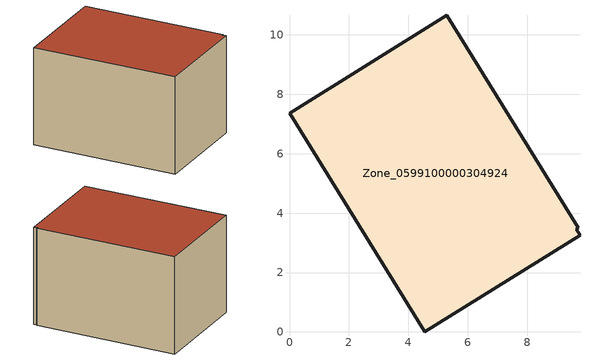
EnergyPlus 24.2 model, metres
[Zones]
Zone_0599100000304924
 floor ground (C_G): 0,7.36 5.29,10.67 9.72,3.51 9.65,3.47 9.78,3.26 4.56,0 z0
 wall outside (C_F): 5.29,10.67 0,7.36 4.56,0 9.78,3.26 9.65,3.47 9.72,3.51 5.29,10.67 z0:5.78
 roof outside (C_R): 9.78,3.26 9.65,3.47 9.72,3.51 5.29,10.67 0,7.36 4.56,0 z5.78
[BUILDING]
Pand.0599100000304924: North Axis=0; Terrain=City; Loads Convergence Tolerance Value=0.04; Temperature Convergence Tolerance Value=0.4; Solar Distribution=FullExterior; Maximum Number of Warmup Days=25; Minimum Number of Warmup Days=1
[Site:Location]
Rotterdam.The.Hague.AP_ZH_NLD Design_Conditions: Latitude=51.96; Longitude=4.45; Time Zone=1; Elevation=-4.5
[SITE:GROUNDTEMPERATURE:BUILDINGSURFACE]
18, 18, 18, 18, 18, 18, 18, 18, 18, 18, 18, 18
[MATERIAL] Thermal Absorptance=0.9; Solar Absorptance=0.7; Visible Absorptance=0.7
Name | Roughness | Thickness | Conductivity | Density | Specific Heat
G.TI.1965-1974 | MediumSmooth | 0.15 | 0.882353 | 540 | 1210
F.TI.1965-1974 | Rough | 0.3 | 0.697674 | 1920 | 840
R.TI.1965-1974 | MediumRough | 0.2 | 0.232558 | 1500 | 1000
[CONSTRUCTION]
C_G: G.TI.1965-1974
C_F: F.TI.1965-1974
C_R: R.TI.1965-1974
[ZONE]
Zone_0599100000304924: Type=1; Multiplier=1; Ceiling Height=Autocalculate; Volume=Autocalculate; Floor Area=autocalculate; Part of Total Floor Area=Yes
[ZONEINFILTRATION:DESIGNFLOWRATE]
Infil_Zone_0599100000304924: Zone or ZoneList or Space or SpaceList=Zone_0599100000304924; Schedule=AlwaysOn; Design Flow Rate Calculation Method=Flow/Area; Flow Rate per Floor Area=0.003; Constant Term Coefficient=1; Temperature Term Coefficient=0; Velocity Term Coefficient=0; Velocity Squared Term Coefficient=0
[HVACTEMPLATE:ZONE:IDEALLOADSAIRSYSTEM]
Zone_0599100000304924: Maximum Heating Supply Air Temperature=50; Minimum Cooling Supply Air Temperature=13; Maximum Heating Supply Air Humidity Ratio=0.0156; Minimum Cooling Supply Air Humidity Ratio=0.0077; Heating Limit=NoLimit; Cooling Limit=NoLimit; Dehumidification Control Type=ConstantSensibleHeatRatio; Cooling Sensible Heat Ratio=0.7; Dehumidification Setpoint=60; Humidification Control Type=None; Humidification Setpoint=30; Outdoor Air Method=None; Outdoor Air Flow Rate per Person=0.00944; Outdoor Air Flow Rate per Zone Floor Area=0; Outdoor Air Flow Rate per Zone=0; Demand Controlled Ventilation Type=None; Outdoor Air Economizer Type=NoEconomizer; Heat Recovery Type=None; Sensible Heat Recovery Effectiveness=0.7; Latent Heat Recovery Effectiveness=0.65
[ZONECONTROL:THERMOSTAT]
ThermostatControl_Zone_0599100000304924: Zone or ZoneList=Zone_0599100000304924; Control Type Schedule=DualSetpointControlType; Control 1=Thermostat_Zone_0599100000304924; Temperature Difference Between Cutout And Setpoint=0
[THERMOSTATSETPOINT:DUALSETPOINT]
Thermostat_Zone_0599100000304924: Heating Setpoint Temperature Schedule=HeatingSetpoint_Zone_0599100000304924; Cooling Setpoint Temperature Schedule=CoolingSetpoint_Zone_0599100000304924
[SCHEDULE:COMPACT]
HeatingSetpoint_Zone_0599100000304924: Through: 12/31, For: AllDays, Until: 24:00, 21
CoolingSetpoint_Zone_0599100000304924: Through: 12/31, For: AllDays, Until: 24:00, 24
DualSetpointControlType: Through: 12/31, For: AllDays, Until: 24:00, 4
AlwaysOn: Through: 12/31, For: AllDays, Until: 24:00, 1
